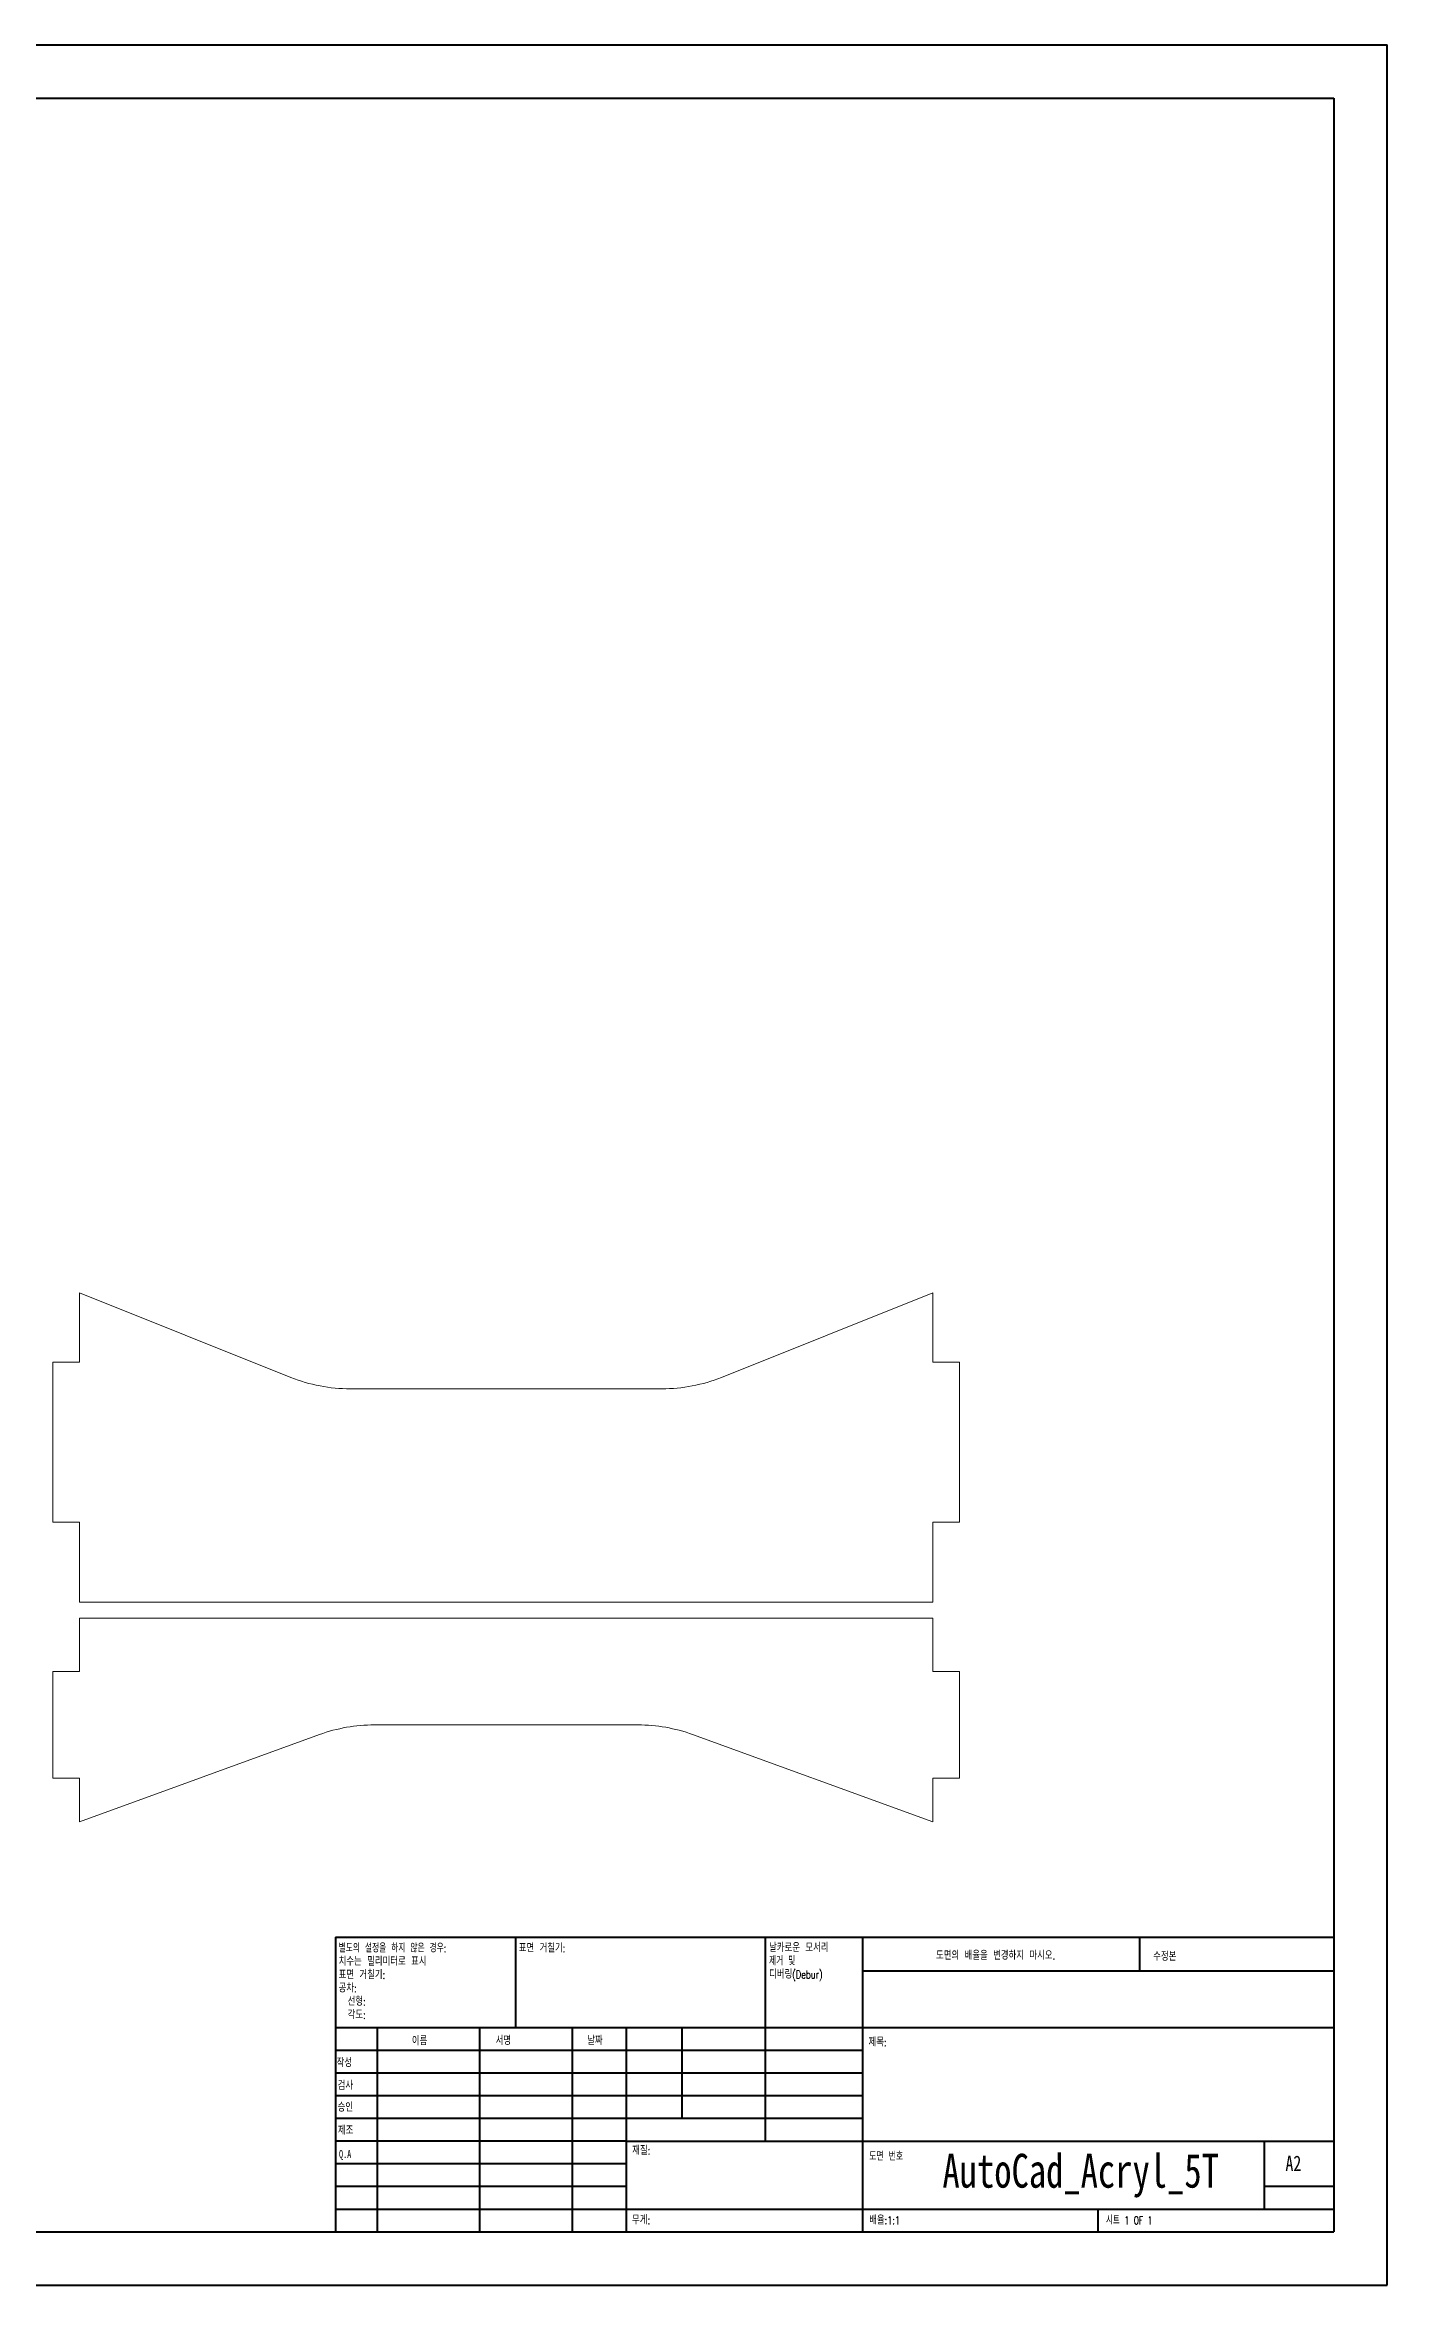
# Model space of a CAD drawing. Header units: millimetres. Extents: x 0 to 1211, y 0 to 420.
# Drawn here: x 342.4 to 594.1, y 0.2 to 420.2 of the extents above; entities that cross this region are included whole.
import ezdxf

# ---------------------------------------------------------------- set-up
doc = ezdxf.new("R2010")
doc.units = ezdxf.units.MM
doc.styles.add('SLDTEXTSTYLE0', font='TXT', dxfattribs={"width": 0.75})
doc.styles.add('SLDTEXTSTYLE1', font='TXT', dxfattribs={"width": 0.75, "bigfont": 'bigfont'})
doc.styles.add('SLDTEXTSTYLE2', font='TXT', dxfattribs={"width": 0.666667, "bigfont": 'bigfont'})
doc.styles.add('SLDTEXTSTYLE3', font='TXT', dxfattribs={"width": 0.7, "bigfont": 'bigfont'})
doc.styles.add('SLDTEXTSTYLE4', font='TXT', dxfattribs={"width": 0.6875, "bigfont": 'bigfont'})
doc.styles.add('SLDTEXTSTYLE5', font='TXT', dxfattribs={"width": 0.691176, "bigfont": 'bigfont'})

# ---------------------------------------------------------------- blocks, each defined once
blk = doc.blocks.new('SW_NOTE_0')
at = {"color": 0, "linetype": 'Continuous', "lineweight": 0, "char_height": 1.5, "attachment_point": 1}
for s, insert, style in [('날카로운 모서리', (0, 1.93), 'SLDTEXTSTYLE1'), ('제거 및', (0, -0.57), 'SLDTEXTSTYLE4'), ('디버링(Debur)', (0, -3.07), 'SLDTEXTSTYLE1')]:
    blk.add_mtext(s, dxfattribs=dict(at, insert=insert, style=style))
blk = doc.blocks.new('SW_NOTE_1')
at = {"color": 0, "linetype": 'Continuous', "lineweight": 0, "char_height": 1.5, "attachment_point": 1}
for s, insert, style in [('별도의 설정을 하지 않은 경우:', (0, 1.93), 'SLDTEXTSTYLE5'), ('표면 거칠기:', (0, -3.07), 'SLDTEXTSTYLE1'), ('치수는 밀리미터로 표시', (0, -0.57), 'SLDTEXTSTYLE1'), ('공차:', (0, -5.57), 'SLDTEXTSTYLE1'), ('선형:', (1.69, -8.07), 'SLDTEXTSTYLE1'), ('각도:', (1.69, -10.57), 'SLDTEXTSTYLE1')]:
    blk.add_mtext(s, dxfattribs=dict(at, insert=insert, style=style))

msp = doc.modelspace()

# ---------------------------------------------------------------- linework, layer by layer
at = {"color": 7, "linetype": 'Continuous', "lineweight": 40}
for p, q in [((0.079, 420.215), (594.079, 420.215)), ((594.079, 0.215), (594.079, 420.215)), ((25.079, 410.215), (584.079, 410.215)), ((584.079, 410.215), (584.079, 10.215)), ((396.879, 65.465), (584.079, 65.465)), ((396.879, 65.465), (396.879, 10.215)), ((430.679, 48.465), (430.679, 65.465)), ((477.479, 65.465), (477.479, 27.215)), ((495.679, 65.465), (495.679, 10.215)), ((547.679, 59.09), (547.679, 65.465)), ((584.079, 59.09), (495.679, 59.09)), ((584.079, 48.465), (396.879, 48.465)), ((404.679, 48.465), (404.679, 10.215)), ((423.87, 48.465), (423.87, 10.215)), ((441.278, 48.465), (441.278, 10.215)), ((451.479, 10.215), (451.479, 48.465)), ((461.879, 31.465), (461.879, 48.465)), ((495.679, 44.215), (396.879, 44.215)), ((495.679, 39.965), (396.879, 39.965)), ((495.679, 35.715), (396.879, 35.715)), ((495.679, 31.465), (396.879, 31.465)), ((451.479, 27.215), (396.879, 27.215)), ((451.479, 27.215), (584.079, 27.215)), ((571.079, 14.465), (571.079, 27.215)), ((451.479, 22.965), (396.879, 22.965)), ((451.479, 18.715), (396.879, 18.715)), ((584.079, 18.715), (571.079, 18.715)), ((396.879, 14.465), (584.079, 14.465)), ((539.879, 10.215), (539.879, 14.465)), ((25.079, 10.215), (584.079, 10.215)), ((0.079, 0.215), (594.079, 0.215))]:
    msp.add_line(p, q, dxfattribs=at)
at = {"color": 7, "linetype": 'Continuous', "lineweight": 15}
for p, q in [((388.521, 170.401), (348.886, 186.255)), ((348.886, 186.255), (348.886, 173.255)), ((508.886, 186.255), (469.25, 170.401)), ((508.886, 173.255), (508.886, 186.255)), ((348.886, 173.255), (343.886, 173.255)), ((343.886, 173.255), (343.886, 143.255)), ((513.886, 173.255), (508.886, 173.255)), ((513.886, 143.255), (513.886, 173.255)), ((458.108, 168.255), (399.663, 168.255)), ((343.886, 143.255), (348.886, 143.255)), ((348.886, 143.255), (348.886, 128.255)), ((508.886, 128.255), (508.886, 143.255)), ((508.886, 143.255), (513.886, 143.255)), ((348.886, 128.255), (508.886, 128.255)), ((348.886, 125.255), (508.886, 125.255)), ((348.886, 115.255), (348.886, 125.255)), ((508.886, 125.255), (508.886, 115.255)), ((343.886, 115.255), (348.886, 115.255)), ((343.886, 95.255), (343.886, 115.255)), ((508.886, 115.255), (513.886, 115.255)), ((513.886, 115.255), (513.886, 95.255)), ((453.6, 105.255), (404.171, 105.255)), ((393.919, 103.449), (348.886, 87.074)), ((508.886, 87.074), (463.853, 103.449)), ((348.886, 95.255), (343.886, 95.255)), ((348.886, 87.074), (348.886, 95.255)), ((508.886, 95.255), (508.886, 87.074)), ((513.886, 95.255), (508.886, 95.255))]:
    msp.add_line(p, q, dxfattribs=at)
for centre, start, end in [((399.663, 198.255), 248.19859, 270), ((458.108, 198.255), 270, 291.80141), ((404.171, 75.255), 90, 109.98311), ((453.6, 75.255), 70.01689, 90)]:
    msp.add_arc(centre, 30, start, end, dxfattribs=at)

# ---------------------------------------------------------------- block references
at = {"color": 7, "linetype": 'Continuous', "lineweight": 0}
for name, p in [('SW_NOTE_1', (397.473, 62.202)), ('SW_NOTE_0', (478.188, 62.284))]:
    msp.add_blockref(name, p, dxfattribs=at)

# ---------------------------------------------------------------- texts
for s, insert, char_height, attachment_point, style in [('표면 거칠기:', (431.25, 64.134), 1.5, 1, 'SLDTEXTSTYLE1'), ('도면의 배율을 변경하지 마시오.', (509.493, 62.748), 1.5, 1, 'SLDTEXTSTYLE1'), ('수정본', (550.206, 62.55), 1.5, 1, 'SLDTEXTSTYLE1'), ('이름', (411.201, 46.716), 1.5, 1, 'SLDTEXTSTYLE1'), ('서명', (426.912, 46.777), 1.5, 1, 'SLDTEXTSTYLE1'), ('날짜', (444.094, 46.791), 1.5, 1, 'SLDTEXTSTYLE1'), ('제목:', (496.835, 46.493), 1.5, 1, 'SLDTEXTSTYLE1'), ('작성', (397.091, 42.644), 1.5, 1, 'SLDTEXTSTYLE1'), ('검사', (397.289, 38.369), 1.5, 1, 'SLDTEXTSTYLE1'), ('승인', (397.281, 34.279), 1.5, 1, 'SLDTEXTSTYLE1'), ('제조', (397.334, 29.948), 1.5, 1, 'SLDTEXTSTYLE1'), ('Q.A', (397.548, 25.564), 1.5, 1, 'SLDTEXTSTYLE0'), ('재질:', (452.525, 26.201), 1.5, 1, 'SLDTEXTSTYLE1'), ('도면 번호', (496.953, 25.083), 1.5, 1, 'SLDTEXTSTYLE3'), ('AutoCad_Acryl_5T', (536.607, 24.847), 6.35, 2, 'SLDTEXTSTYLE0'), ('A2', (575, 24.515), 2.9104, 1, 'SLDTEXTSTYLE0'), ('무게:', (452.497, 13.164), 1.4986, 1, 'SLDTEXTSTYLE1'), ('배율:1:1', (496.953, 13.115), 1.5, 1, 'SLDTEXTSTYLE1'), ('시트 1 OF 1', (541.357, 13.115), 1.5, 1, 'SLDTEXTSTYLE2')]:
    msp.add_mtext(s, dxfattribs=dict(at, insert=insert, char_height=char_height, attachment_point=attachment_point, style=style))

doc.saveas('drawing.dxf')
